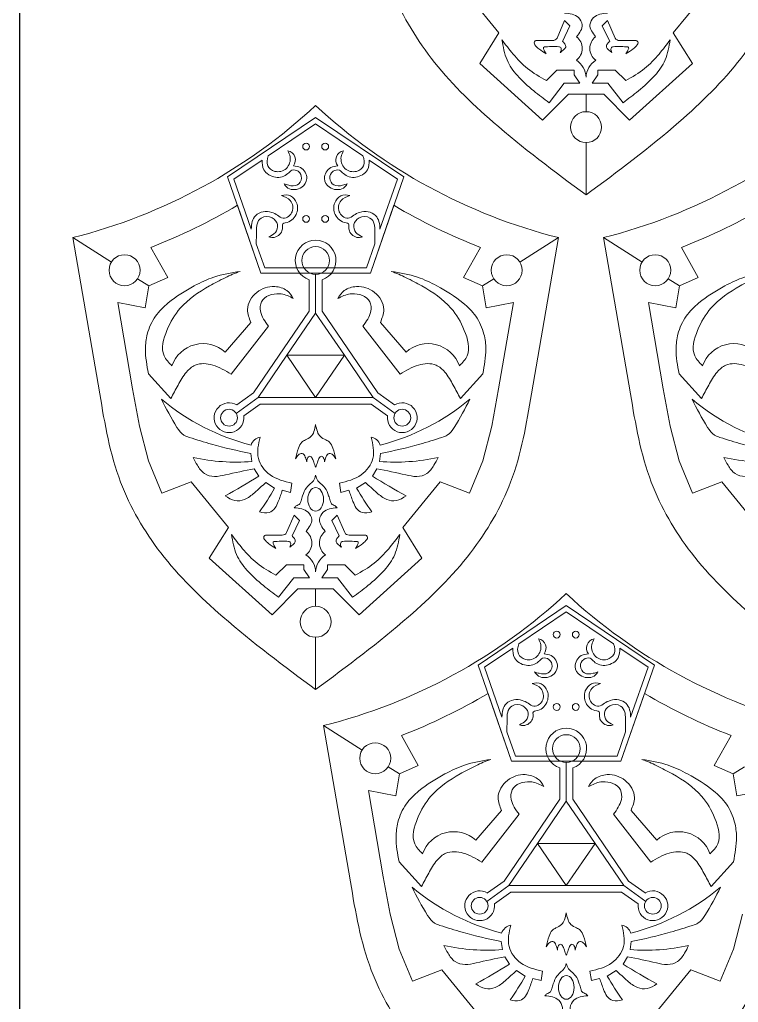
# Model space of a CAD drawing. Header units: inches. Extents: x 0 to 12, y 0 to 12.
# Drawn here: x 0 to 2.462, y 5.866 to 9.231 of the extents above; entities that cross this region are included whole.
import ezdxf

# ---------------------------------------------------------------- set-up
doc = ezdxf.new("R2010")
doc.units = ezdxf.units.IN
doc.header["$MEASUREMENT"] = 0
doc.layers.get('0').update_dxf_attribs({"color": 5})

msp = doc.modelspace()

# ---------------------------------------------------------------- linework, layer by layer
at = {"lineweight": 0}
for p, q in [((1.5133, 9.3424), (1.6419, 9.1863)), ((2.2384, 9.1863), (2.367, 9.3424)), ((1.8407, 9.1684), (1.8665, 9.2283)), ((1.8665, 9.2283), (1.8851, 9.2097)), ((2.0139, 9.2283), (1.9953, 9.2097)), ((2.0396, 9.1684), (2.0139, 9.2283)), ((1.6419, 9.1863), (1.5759, 9.0807)), ((1.8851, 9.2097), (1.8592, 9.157)), ((1.9953, 9.2097), (2.0212, 9.157)), ((2.3044, 9.0807), (2.2384, 9.1863)), ((1.7713, 9.1598), (1.8252, 9.1598)), ((2.109, 9.1598), (2.0552, 9.1598)), ((1.5759, 9.0807), (1.7908, 8.8872)), ((1.8042, 9.0227), (1.8401, 9.0586)), ((1.8401, 9.0586), (1.8997, 9.0586)), ((1.8997, 9.0586), (1.8997, 9.0424)), ((2.0402, 9.0586), (1.9806, 9.0586)), ((1.9806, 9.0586), (1.9806, 9.0424)), ((2.0761, 9.0227), (2.0402, 9.0586)), ((2.0895, 8.8872), (2.3044, 9.0807)), ((1.8997, 9.0424), (1.9191, 9.0138)), ((1.9806, 9.0424), (1.9612, 9.0138)), ((1.8657, 9.0138), (1.8133, 8.947)), ((1.9191, 9.0138), (1.8657, 9.0138)), ((1.9612, 9.0138), (2.0147, 9.0138)), ((2.0147, 9.0138), (2.067, 8.947)), ((1.7908, 8.8872), (1.8797, 8.9761)), ((1.8797, 8.9761), (1.9402, 8.9761)), ((1.9402, 8.9761), (2.0006, 8.9761)), ((1.9402, 8.9162), (1.9402, 8.9761)), ((2.0006, 8.9761), (2.0895, 8.8872)), ((1.0139, 8.8964), (0.7122, 8.6927)), ((1.3156, 8.6927), (1.0139, 8.8964)), ((0.8517, 8.765), (1.0139, 8.8745)), ((1.0139, 8.8745), (1.176, 8.765)), ((1.9402, 8.6309), (1.9402, 8.8102)), ((0.7339, 8.6854), (0.8305, 8.7506)), ((1.1973, 8.7506), (1.2939, 8.6854)), ((0.7122, 8.6927), (0.8265, 8.3629)), ((0.7935, 8.5135), (0.7339, 8.6854)), ((1.2013, 8.3629), (1.3156, 8.6927)), ((1.2939, 8.6854), (1.2343, 8.5135)), ((0.8265, 8.3629), (0.7458, 8.5956)), ((1.2819, 8.5956), (1.2013, 8.3629)), ((0.3143, 8.4011), (0.1823, 8.4851)), ((1.8455, 8.4851), (1.7135, 8.4011)), ((2.132, 8.4011), (1.9999, 8.4851)), ((0.4492, 8.4512), (0.5071, 8.3487)), ((0.8394, 8.381), (0.8106, 8.4642)), ((1.2172, 8.4642), (1.1884, 8.381)), ((1.5207, 8.3487), (1.5785, 8.4512)), ((2.2669, 8.4512), (2.3247, 8.3487)), ((1.0139, 8.381), (0.8394, 8.381)), ((1.1884, 8.381), (1.0139, 8.381)), ((0.5071, 8.3487), (0.4425, 8.3195)), ((1.0139, 8.3629), (0.8265, 8.3629)), ((0.8265, 8.3629), (1.0139, 8.3629)), ((1.2013, 8.3629), (1.0139, 8.3629)), ((1.0139, 8.3629), (1.2013, 8.3629)), ((1.0139, 8.2267), (1.0139, 8.3593)), ((1.5853, 8.3195), (1.5207, 8.3487)), ((2.3247, 8.3487), (2.2601, 8.3195)), ((0.4425, 8.3195), (0.4038, 8.3442)), ((0.4425, 8.3195), (0.43, 8.2446)), ((0.9916, 8.3406), (0.9916, 8.2335)), ((1.0362, 8.2335), (1.0362, 8.3406)), ((1.624, 8.3442), (1.5853, 8.3195)), ((1.5978, 8.2446), (1.5853, 8.3195)), ((2.2601, 8.3195), (2.2214, 8.3442)), ((2.2601, 8.3195), (2.2476, 8.2446)), ((0.43, 8.2446), (0.3361, 8.2625)), ((0.3361, 8.2625), (0.3871, 7.9674)), ((1.6917, 8.2625), (1.5978, 8.2446)), ((1.6407, 7.9674), (1.6917, 8.2625)), ((2.2476, 8.2446), (2.1537, 8.2625)), ((2.1537, 8.2625), (2.2047, 7.9674)), ((0.9916, 8.2335), (0.8008, 7.953)), ((1.0139, 8.2267), (0.9154, 8.0819)), ((1.1123, 8.0819), (1.0139, 8.2267)), ((1.227, 7.953), (1.0362, 8.2335)), ((0.7042, 8.0929), (0.7922, 8.1945)), ((0.852, 8.182), (0.7245, 8.0171)), ((1.1758, 8.182), (1.3032, 8.0171)), ((1.3236, 8.0929), (1.2356, 8.1945)), ((0.9154, 8.0819), (0.817, 7.9372)), ((1.0139, 7.9372), (0.9154, 8.0819)), ((0.9154, 8.0819), (1.1123, 8.0819)), ((1.1123, 8.0819), (1.0139, 7.9372)), ((1.2108, 7.9372), (1.1123, 8.0819)), ((0.518, 7.934), (0.4411, 8.019)), ((1.5098, 7.934), (1.5866, 8.019)), ((2.3357, 7.934), (2.2588, 8.019)), ((0.3871, 7.9674), (0.4104, 7.8391)), ((0.8008, 7.953), (0.7436, 7.912)), ((1.2842, 7.912), (1.227, 7.953)), ((1.6174, 7.8391), (1.6407, 7.9674)), ((2.2047, 7.9674), (2.228, 7.8391)), ((0.817, 7.9372), (0.7417, 7.8832)), ((0.7678, 7.8745), (0.8241, 7.9149)), ((0.817, 7.9372), (1.0139, 7.9372)), ((0.8241, 7.9149), (1.0139, 7.9149)), ((1.0139, 7.9372), (1.2108, 7.9372)), ((1.0139, 7.9149), (1.2036, 7.9149)), ((1.2036, 7.9149), (1.2599, 7.8745)), ((1.2108, 7.9372), (1.286, 7.8832)), ((0.4104, 7.8391), (0.4415, 7.7201)), ((1.5862, 7.7201), (1.6174, 7.8391)), ((2.228, 7.8391), (2.2592, 7.7201)), ((0.7955, 7.7182), (0.7914, 7.7456)), ((1.2322, 7.7182), (1.2364, 7.7456)), ((0.4415, 7.7201), (0.4872, 7.6098)), ((1.5406, 7.6098), (1.5862, 7.7201)), ((2.2592, 7.7201), (2.3048, 7.6098)), ((0.819, 7.6683), (0.8038, 7.6938)), ((1.2088, 7.6683), (1.2239, 7.6938)), ((0.4872, 7.6098), (0.5871, 7.6487)), ((0.5871, 7.6487), (0.7156, 7.4926)), ((0.8734, 7.6269), (0.8434, 7.6467)), ((0.9327, 7.6443), (0.9278, 7.6123)), ((1.0951, 7.6443), (1.1, 7.6123)), ((1.1544, 7.6269), (1.1844, 7.6467)), ((1.3121, 7.4926), (1.4407, 7.6487)), ((1.4407, 7.6487), (1.5406, 7.6098)), ((2.3048, 7.6098), (2.4047, 7.6487)), ((2.4047, 7.6487), (2.5333, 7.4926)), ((0.9278, 7.6123), (0.8997, 7.6197)), ((1.1, 7.6123), (1.128, 7.6197)), ((0.9145, 7.4747), (0.9402, 7.5346)), ((0.9588, 7.516), (0.9329, 7.4633)), ((0.9402, 7.5346), (0.9588, 7.516)), ((1.0876, 7.5346), (1.069, 7.516)), ((1.069, 7.516), (1.0949, 7.4633)), ((1.1133, 7.4747), (1.0876, 7.5346)), ((0.7156, 7.4926), (0.6496, 7.387)), ((1.3781, 7.387), (1.3121, 7.4926)), ((0.845, 7.4661), (0.8989, 7.4661)), ((1.1827, 7.4661), (1.1289, 7.4661)), ((0.6496, 7.387), (0.8645, 7.1935)), ((1.1633, 7.1935), (1.3781, 7.387)), ((0.8779, 7.329), (0.9138, 7.3649)), ((0.9138, 7.3649), (0.9734, 7.3649)), ((0.9734, 7.3649), (0.9734, 7.3487)), ((0.9734, 7.3487), (0.9928, 7.3201)), ((1.0543, 7.3487), (1.0349, 7.3201)), ((1.1139, 7.3649), (1.0543, 7.3649)), ((1.0543, 7.3649), (1.0543, 7.3487)), ((1.1498, 7.329), (1.1139, 7.3649)), ((0.9394, 7.3201), (0.887, 7.2533)), ((0.9928, 7.3201), (0.9394, 7.3201)), ((1.0349, 7.3201), (1.0884, 7.3201)), ((1.0884, 7.3201), (1.1407, 7.2533)), ((0.8645, 7.1935), (0.9534, 7.2824)), ((0.9534, 7.2824), (1.0139, 7.2824)), ((1.0139, 7.2824), (1.0743, 7.2824)), ((1.0139, 7.2225), (1.0139, 7.2824)), ((1.0743, 7.2824), (1.1633, 7.1935)), ((1.8724, 7.2253), (1.5707, 7.0215)), ((1.7103, 7.0939), (1.8724, 7.2034)), ((2.1741, 7.0215), (1.8724, 7.2253)), ((1.8724, 7.2034), (2.0345, 7.0939)), ((1.0139, 6.9372), (1.0139, 7.1165)), ((1.5924, 7.0143), (1.689, 7.0795)), ((2.0558, 7.0795), (2.1524, 7.0143)), ((1.5707, 7.0215), (1.685, 6.6918)), ((1.652, 6.8424), (1.5924, 7.0143)), ((2.0598, 6.6918), (2.1741, 7.0215)), ((2.1524, 7.0143), (2.0928, 6.8424)), ((1.685, 6.6918), (1.6044, 6.9245)), ((2.1404, 6.9245), (2.0598, 6.6918)), ((1.1728, 6.73), (1.0408, 6.814)), ((1.3078, 6.7801), (1.3656, 6.6776)), ((1.6979, 6.7099), (1.6691, 6.7931)), ((2.0757, 6.7931), (2.0469, 6.7099)), ((2.3792, 6.6776), (2.437, 6.7801)), ((1.8724, 6.7099), (1.6979, 6.7099)), ((2.0469, 6.7099), (1.8724, 6.7099)), ((1.301, 6.6484), (1.2623, 6.6731)), ((1.3656, 6.6776), (1.301, 6.6484)), ((1.8724, 6.6918), (1.685, 6.6918)), ((1.685, 6.6918), (1.8724, 6.6918)), ((1.8501, 6.6695), (1.8501, 6.5624)), ((2.0598, 6.6918), (1.8724, 6.6918)), ((1.8724, 6.6918), (2.0598, 6.6918)), ((1.8724, 6.5556), (1.8724, 6.6881)), ((1.8947, 6.5624), (1.8947, 6.6695)), ((2.4438, 6.6484), (2.3792, 6.6776)), ((2.4825, 6.6731), (2.4438, 6.6484)), ((1.301, 6.6484), (1.2885, 6.5735)), ((2.4563, 6.5735), (2.4438, 6.6484)), ((1.2885, 6.5735), (1.1946, 6.5914)), ((1.1946, 6.5914), (1.2456, 6.2963)), ((1.8501, 6.5624), (1.6593, 6.2819)), ((2.0855, 6.2819), (1.8947, 6.5624)), ((2.5502, 6.5914), (2.4563, 6.5735)), ((1.8724, 6.5556), (1.7739, 6.4108)), ((1.9708, 6.4108), (1.8724, 6.5556)), ((1.5627, 6.4218), (1.6507, 6.5234)), ((1.7105, 6.5109), (1.583, 6.346)), ((2.0343, 6.5109), (2.1618, 6.346)), ((2.1821, 6.4218), (2.0941, 6.5234)), ((1.7739, 6.4108), (1.6755, 6.2661)), ((1.8724, 6.2661), (1.7739, 6.4108)), ((1.7739, 6.4108), (1.9708, 6.4108)), ((1.9708, 6.4108), (1.8724, 6.2661)), ((2.0693, 6.2661), (1.9708, 6.4108)), ((1.3765, 6.2628), (1.2996, 6.3479)), ((2.3683, 6.2628), (2.4452, 6.3479)), ((1.2456, 6.2963), (1.2689, 6.168)), ((1.6755, 6.2661), (1.6003, 6.2121)), ((1.6593, 6.2819), (1.6021, 6.2409)), ((1.6755, 6.2661), (1.8724, 6.2661)), ((1.8724, 6.2661), (2.0693, 6.2661)), ((2.0693, 6.2661), (2.1445, 6.2121)), ((2.1427, 6.2409), (2.0855, 6.2819)), ((1.6264, 6.2034), (1.6827, 6.2438)), ((1.6827, 6.2438), (1.8724, 6.2438)), ((1.8724, 6.2438), (2.0621, 6.2438)), ((2.0621, 6.2438), (2.1184, 6.2034)), ((1.2689, 6.168), (1.3, 6.049)), ((2.4447, 6.049), (2.4759, 6.168)), ((1.6541, 6.047), (1.6499, 6.0745)), ((2.0907, 6.047), (2.0949, 6.0745)), ((1.3, 6.049), (1.3457, 5.9386)), ((2.3991, 5.9386), (2.4447, 6.049)), ((1.6775, 5.9972), (1.6623, 6.0227)), ((2.0673, 5.9972), (2.0825, 6.0227)), ((1.3457, 5.9386), (1.4456, 5.9776)), ((1.4456, 5.9776), (1.5741, 5.8215)), ((1.7319, 5.9558), (1.7019, 5.9756)), ((1.7912, 5.9732), (1.7863, 5.9412)), ((1.9536, 5.9732), (1.9585, 5.9412)), ((2.0129, 5.9558), (2.0429, 5.9756)), ((2.1706, 5.8215), (2.2992, 5.9776)), ((2.2992, 5.9776), (2.3991, 5.9386)), ((1.7863, 5.9412), (1.7582, 5.9486)), ((1.9585, 5.9412), (1.9866, 5.9486))]:
    msp.add_line(p, q, dxfattribs=at)
at = {"color": 250, "lineweight": 0}
for p, q in [((0.1823, 8.4851), (0.2747, 7.95)), ((1.753, 7.95), (1.8455, 8.4851)), ((1.9999, 8.4851), (2.0924, 7.95)), ((1.0408, 6.814), (1.1333, 6.2789))]:
    msp.add_line(p, q, dxfattribs=at)
msp.add_lwpolyline([(0, 0), (12, 0), (12, 12), (0, 12)], close=True)
at = {"lineweight": 0}
for centre, radius in [((1.9402, 8.8632), 0.053), ((0.9813, 8.7969), 0.0118), ((1.0465, 8.7969), 0.0118), ((0.9813, 8.5491), 0.0118), ((1.0465, 8.5491), 0.0118), ((0.3594, 8.3733), 0.053), ((1.6683, 8.3733), 0.053), ((2.1771, 8.3733), 0.053), ((1.0139, 7.1695), 0.053), ((1.8398, 7.1258), 0.0118), ((1.905, 7.1258), 0.0118), ((1.8398, 6.878), 0.0118), ((1.905, 6.878), 0.0118), ((1.2179, 6.7022), 0.053)]:
    msp.add_circle(centre, radius, dxfattribs=at)
for centre, radius, start, end in [((1.8248, 9.1787), 0.0189, 271.0459, 327.1361), ((1.8765, 9.1329), 0.0506, 306.8379, 52.1804), ((2.0038, 9.1329), 0.0506, 127.8196, 233.1621), ((2.0555, 9.1787), 0.0189, 212.8639, 268.9541), ((1.8678, 9.0314), 0.0724, 1.9204, 57.3192), ((2.0126, 9.0314), 0.0724, 122.6808, 178.0796), ((0.912, 8.7504), 0.0326, 322.4729, 78.1054), ((1.1158, 8.7504), 0.0326, 101.8946, 217.5271), ((-0.2822, 10.3305), 2.0166, 291.266, 300.649), ((2.3099, 10.3305), 2.0166, 239.351, 248.734), ((1.5355, 10.3305), 2.0166, 291.266, 300.649), ((1.0139, 8.4066), 0.0697, 90, 251.3478), ((1.0139, 8.4066), 0.0474, 0, 180), ((1.0139, 8.4066), 0.0697, 288.6522, 90), ((1.0139, 8.4066), 0.0474, 180, 0), ((0.6284, 8.0087), 0.1132, 48.0042, 160.7442), ((1.3993, 8.0087), 0.1132, 19.2558, 131.9958), ((2.4461, 8.0087), 0.1132, 48.0042, 160.7442), ((0.9858, 8.5308), 0.7804, 230.1334, 255.6659), ((0.7172, 7.8683), 0.051, 58.8504, 7.0054), ((1.042, 8.5308), 0.7804, 284.3341, 309.8666), ((1.3106, 7.8683), 0.051, 172.9946, 121.1496), ((2.8034, 8.5308), 0.7804, 230.1334, 255.6659), ((0.7172, 7.8683), 0.0288, 0, 180), ((1.3106, 7.8683), 0.0288, 0, 180), ((0.7172, 7.8683), 0.0288, 180, 0), ((1.3106, 7.8683), 0.0288, 180, 0), ((0.832, 7.7612), 0.0417, 101.4674, 161.1937), ((1.1958, 7.7612), 0.0417, 18.8063, 78.5326), ((0.7435, 8.4276), 0.7114, 257.9267, 274.1924), ((1.2842, 8.4276), 0.7114, 265.8076, 282.0733), ((2.5612, 8.4276), 0.7114, 257.9267, 274.1924), ((-0.2037, 9.2891), 1.9165, 298.2597, 302.2494), ((2.2314, 9.2891), 1.9165, 237.7506, 241.7403), ((0.0211, 8.1169), 0.9831, 324.5017, 330.1066), ((2.0067, 8.1169), 0.9831, 209.8934, 215.4983), ((0.8986, 7.485), 0.0189, 271.0459, 327.1361), ((0.9502, 7.4392), 0.0506, 306.8379, 52.1804), ((1.0775, 7.4392), 0.0506, 127.8196, 233.1621), ((1.1292, 7.485), 0.0189, 212.8639, 268.9541), ((0.9415, 7.3377), 0.0724, 1.9204, 57.3192), ((1.0863, 7.3377), 0.0724, 122.6808, 178.0796), ((1.7705, 7.0793), 0.0326, 322.4729, 78.1054), ((1.9743, 7.0793), 0.0326, 101.8946, 217.5271), ((0.5764, 8.6593), 2.0166, 291.266, 300.649), ((3.1684, 8.6593), 2.0166, 239.351, 248.734), ((1.8724, 6.7355), 0.0697, 90, 251.3478), ((1.8724, 6.7355), 0.0697, 288.6522, 90), ((1.8724, 6.7355), 0.0474, 0, 180), ((1.8724, 6.7355), 0.0474, 180, 0), ((1.4869, 6.3376), 0.1132, 48.0042, 160.7442), ((2.2578, 6.3376), 0.1132, 19.2558, 131.9958), ((1.8443, 6.8597), 0.7804, 230.1334, 255.6659), ((1.9005, 6.8597), 0.7804, 284.3341, 309.8666), ((1.5757, 6.1972), 0.051, 58.8504, 7.0054), ((1.5757, 6.1972), 0.0288, 0, 180), ((2.1691, 6.1972), 0.051, 172.9946, 121.1496), ((2.1691, 6.1972), 0.0288, 0, 180), ((1.5757, 6.1972), 0.0288, 180, 0), ((2.1691, 6.1972), 0.0288, 180, 0), ((1.6905, 6.0901), 0.0417, 101.4674, 161.1937), ((2.0543, 6.0901), 0.0417, 18.8063, 78.5326), ((1.6021, 6.7565), 0.7114, 257.9267, 274.1924), ((2.1427, 6.7565), 0.7114, 265.8076, 282.0733), ((0.6549, 7.618), 1.9165, 298.2597, 302.2494), ((3.0899, 7.618), 1.9165, 237.7506, 241.7403), ((0.8796, 6.4458), 0.9831, 324.5017, 330.1066), ((2.8652, 6.4458), 0.9831, 209.8934, 215.4983)]:
    msp.add_arc(centre, radius, start, end, dxfattribs=at)
at = {"color": 250, "lineweight": 0}
for centre, start, end in [((-0.2822, 10.3305), 284.1261, 312.9293), ((2.3099, 10.3305), 227.0707, 255.8739), ((1.5355, 10.3305), 284.1261, 312.9293), ((0.5764, 8.6593), 284.1261, 312.9293), ((3.1684, 8.6593), 227.0707, 255.8739)]:
    msp.add_arc(centre, 1.9029, start, end, dxfattribs=at)
at = {"lineweight": 0}
for centre in [(1.0139, 7.5887), (1.8724, 5.9176)]:
    msp.add_ellipse(centre, major_axis=(0, 0.0405), ratio=0.665933, dxfattribs=at)
at = {"color": 250, "lineweight": 0}
for points in [[(1.9402, 8.6309), (1.832, 8.7113), (1.6422, 8.8526), (1.4052, 9.0836), (1.2516, 9.3461), (1.2177, 9.5407), (1.201, 9.6437)], [(1.9402, 8.6309), (2.0483, 8.7113), (2.2382, 8.8526), (2.4752, 9.0836), (2.6287, 9.3461), (2.6626, 9.5407), (2.6793, 9.6437)], [(1.0139, 6.9372), (0.9057, 7.0177), (0.7159, 7.1589), (0.4789, 7.3899), (0.3253, 7.6524), (0.2914, 7.847), (0.2747, 7.95)], [(1.0139, 6.9372), (1.122, 7.0177), (1.3119, 7.1589), (1.5489, 7.3899), (1.7024, 7.6524), (1.7363, 7.847), (1.753, 7.95)], [(2.8315, 6.9372), (2.7234, 7.0177), (2.5335, 7.1589), (2.2965, 7.3899), (2.143, 7.6524), (2.1091, 7.847), (2.0924, 7.95)], [(1.8724, 5.2661), (1.7643, 5.3465), (1.5744, 5.4878), (1.3374, 5.7188), (1.1839, 5.9813), (1.15, 6.1759), (1.1333, 6.2789)], [(1.8724, 5.2661), (1.9805, 5.3465), (2.1704, 5.4878), (2.4074, 5.7188), (2.5609, 5.9813), (2.5948, 6.1759), (2.6115, 6.2789)]]:
    msp.add_open_spline(points, degree=3, knots=[0, 0, 0, 0, 0.0808468, 0.1419248, 0.197496, 0.2597021, 0.2597021, 0.2597021, 0.2597021], dxfattribs=at)
at = {"lineweight": 0}
for points, knots in [([(1.9076, 9.1729), (1.9179, 9.1862), (1.9344, 9.2075), (1.9118, 9.249), (1.8843, 9.2519), (1.8667, 9.2538)], [0, 0, 0, 0, 0.00906876, 0.01459213, 0.02458282, 0.02458282, 0.02458282, 0.02458282]), ([(1.9728, 9.1729), (1.9625, 9.1862), (1.9459, 9.2075), (1.9686, 9.249), (1.996, 9.2519), (2.0137, 9.2538)], [0, 0, 0, 0, 0.00906876, 0.01459213, 0.02458282, 0.02458282, 0.02458282, 0.02458282]), ([(1.8133, 8.947), (1.7957, 8.9602), (1.7576, 8.9889), (1.7059, 9.0347), (1.6638, 9.0937), (1.656, 9.1387), (1.6519, 9.1624)], [0, 0, 0, 0, 0.01319771, 0.02863214, 0.04139854, 0.05566643, 0.05566643, 0.05566643, 0.05566643]), ([(1.8042, 9.0227), (1.7819, 9.0354), (1.7391, 9.0597), (1.6907, 9.1107), (1.6643, 9.1459), (1.6519, 9.1624)], [0, 0, 0, 0, 0.0153222, 0.02936662, 0.04175131, 0.04175131, 0.04175131, 0.04175131]), ([(1.8035, 9.1143), (1.795, 9.1196), (1.7811, 9.1284), (1.7673, 9.141), (1.7607, 9.1515), (1.7648, 9.1595), (1.7695, 9.1597), (1.7713, 9.1598)], [0, 0, 0, 0, 0.00596177, 0.00986587, 0.01130521, 0.01296865, 0.01403095, 0.01403095, 0.01403095, 0.01403095]), ([(1.8592, 9.157), (1.8621, 9.1546), (1.8682, 9.1497), (1.8739, 9.1315), (1.8586, 9.1248), (1.8518, 9.1188), (1.8515, 9.1186)], [0, 0, 0, 0, 0.002263082, 0.004672888, 0.009805081, 0.009973743, 0.009973743, 0.009973743, 0.009973743]), ([(2.0212, 9.157), (2.0182, 9.1546), (2.0122, 9.1497), (2.0064, 9.1315), (2.0217, 9.1248), (2.0286, 9.1188), (2.0288, 9.1186)], [0, 0, 0, 0, 0.002263082, 0.004672888, 0.009805081, 0.009973743, 0.009973743, 0.009973743, 0.009973743]), ([(2.067, 8.947), (2.0846, 8.9602), (2.1228, 8.9889), (2.1745, 9.0347), (2.2166, 9.0937), (2.2244, 9.1387), (2.2285, 9.1624)], [0, 0, 0, 0, 0.01319771, 0.02863214, 0.04139854, 0.05566643, 0.05566643, 0.05566643, 0.05566643]), ([(2.0761, 9.0227), (2.0985, 9.0354), (2.1412, 9.0597), (2.1896, 9.1107), (2.2161, 9.1459), (2.2285, 9.1624)], [0, 0, 0, 0, 0.0153222, 0.02936662, 0.04175131, 0.04175131, 0.04175131, 0.04175131]), ([(2.0768, 9.1143), (2.0853, 9.1196), (2.0993, 9.1284), (2.1131, 9.141), (2.1197, 9.1515), (2.1156, 9.1595), (2.1109, 9.1597), (2.109, 9.1598)], [0, 0, 0, 0, 0.00596177, 0.00986587, 0.01130521, 0.01296865, 0.01403095, 0.01403095, 0.01403095, 0.01403095]), ([(1.8035, 9.1143), (1.8011, 9.1184), (1.7978, 9.124), (1.7944, 9.131), (1.7935, 9.1381), (1.8093, 9.1387), (1.8245, 9.1394), (1.8416, 9.1395), (1.852, 9.1377), (1.8567, 9.1302), (1.8541, 9.1231), (1.8515, 9.1186)], [0, 0, 0, 0, 0.00278599, 0.00388366, 0.00486863, 0.00626844, 0.01134116, 0.01538852, 0.01640716, 0.01732059, 0.0203083, 0.0203083, 0.0203083, 0.0203083]), ([(2.0768, 9.1143), (2.0792, 9.1184), (2.0826, 9.124), (2.086, 9.131), (2.0868, 9.1381), (2.0711, 9.1387), (2.0559, 9.1394), (2.0387, 9.1395), (2.0284, 9.1377), (2.0237, 9.1302), (2.0262, 9.1231), (2.0288, 9.1186)], [0, 0, 0, 0, 0.00278599, 0.00388366, 0.00486863, 0.00626844, 0.01134116, 0.01538852, 0.01640716, 0.01732059, 0.0203083, 0.0203083, 0.0203083, 0.0203083]), ([(0.9187, 8.7823), (0.922, 8.7757), (0.9315, 8.7564), (0.9193, 8.7165), (0.8763, 8.7049), (0.843, 8.7307), (0.8474, 8.7527), (0.8517, 8.765)], [0, 0, 0, 0, 0.00433671, 0.01277802, 0.0209013, 0.027078, 0.03417887, 0.03417887, 0.03417887, 0.03417887]), ([(1.1091, 8.7823), (1.1058, 8.7757), (1.0962, 8.7564), (1.1085, 8.7165), (1.1515, 8.7049), (1.1848, 8.7307), (1.1804, 8.7527), (1.176, 8.765)], [0, 0, 0, 0, 0.00433671, 0.01277802, 0.0209013, 0.027078, 0.03417887, 0.03417887, 0.03417887, 0.03417887]), ([(0.8305, 8.7506), (0.8304, 8.7387), (0.8324, 8.711), (0.8749, 8.6849), (0.9139, 8.6956), (0.932, 8.7197), (0.9582, 8.7143), (0.9701, 8.6881), (0.953, 8.6596), (0.9254, 8.6625), (0.9108, 8.6671), (0.9056, 8.6687)], [0.00161532, 0.00161532, 0.00161532, 0.00161532, 0.00843951, 0.01794767, 0.02676165, 0.03034979, 0.03473275, 0.03990875, 0.04526398, 0.05124625, 0.05456569, 0.05456569, 0.05456569, 0.05456569]), ([(1.1973, 8.7506), (1.1973, 8.7387), (1.1954, 8.711), (1.1528, 8.6849), (1.1138, 8.6956), (1.0958, 8.7197), (1.0695, 8.7143), (1.0577, 8.6881), (1.0748, 8.6596), (1.1024, 8.6625), (1.117, 8.6671), (1.1222, 8.6687)], [0.00161532, 0.00161532, 0.00161532, 0.00161532, 0.00843951, 0.01794767, 0.02676165, 0.03034979, 0.03473275, 0.03990875, 0.04526398, 0.05124625, 0.05456569, 0.05456569, 0.05456569, 0.05456569]), ([(0.9056, 8.6687), (0.9095, 8.6634), (0.9235, 8.6454), (0.9672, 8.6492), (0.9912, 8.6892), (0.9699, 8.7277), (0.9464, 8.7298), (0.9378, 8.7306)], [0.00033634, 0.00033634, 0.00033634, 0.00033634, 0.0041984, 0.013742, 0.02052441, 0.02924261, 0.03426993, 0.03426993, 0.03426993, 0.03426993]), ([(1.1222, 8.6687), (1.1182, 8.6634), (1.1042, 8.6454), (1.0605, 8.6492), (1.0365, 8.6892), (1.0579, 8.7277), (1.0814, 8.7298), (1.0899, 8.7306)], [0.00033634, 0.00033634, 0.00033634, 0.00033634, 0.0041984, 0.013742, 0.02052441, 0.02924261, 0.03426993, 0.03426993, 0.03426993, 0.03426993]), ([(0.8967, 8.629), (0.9081, 8.6248), (0.926, 8.6178), (0.9397, 8.5879), (0.9296, 8.5586), (0.9013, 8.5475), (0.8834, 8.5628), (0.8615, 8.5731), (0.8339, 8.5766), (0.7986, 8.5584), (0.794, 8.532), (0.7935, 8.5135)], [0.00030639, 0.00030639, 0.00030639, 0.00030639, 0.00723422, 0.01140536, 0.01883983, 0.0229945, 0.02731397, 0.03175048, 0.03768136, 0.04330908, 0.05350238, 0.05350238, 0.05350238, 0.05350238]), ([(0.8537, 8.4879), (0.8582, 8.4864), (0.8751, 8.4817), (0.9001, 8.5004), (0.9002, 8.5205), (0.8992, 8.5342), (0.9248, 8.5362), (0.9511, 8.5592), (0.9546, 8.6026), (0.9287, 8.633), (0.9078, 8.6318), (0.8967, 8.629)], [0.000453, 0.000453, 0.000453, 0.000453, 0.00323887, 0.01091014, 0.01408877, 0.01589701, 0.01769875, 0.02708716, 0.03507638, 0.0414146, 0.04796878, 0.04796878, 0.04796878, 0.04796878]), ([(1.1741, 8.4879), (1.1696, 8.4864), (1.1526, 8.4817), (1.1276, 8.5004), (1.1276, 8.5205), (1.1285, 8.5342), (1.103, 8.5362), (1.0766, 8.5592), (1.0732, 8.6026), (1.099, 8.633), (1.1199, 8.6318), (1.1311, 8.629)], [0.000453, 0.000453, 0.000453, 0.000453, 0.00323887, 0.01091014, 0.01408877, 0.01589701, 0.01769875, 0.02708716, 0.03507638, 0.0414146, 0.04796878, 0.04796878, 0.04796878, 0.04796878]), ([(1.1311, 8.629), (1.1197, 8.6248), (1.1017, 8.6178), (1.0881, 8.5879), (1.0981, 8.5586), (1.1265, 8.5475), (1.1444, 8.5628), (1.1663, 8.5731), (1.1938, 8.5766), (1.2291, 8.5584), (1.2337, 8.532), (1.2343, 8.5135)], [0.00030639, 0.00030639, 0.00030639, 0.00030639, 0.00723422, 0.01140536, 0.01883983, 0.0229945, 0.02731397, 0.03175048, 0.03768136, 0.04330908, 0.05350238, 0.05350238, 0.05350238, 0.05350238]), ([(0.8537, 8.4879), (0.862, 8.4918), (0.8788, 8.4998), (0.8881, 8.5312), (0.865, 8.5586), (0.828, 8.5589), (0.8123, 8.5349), (0.8109, 8.504), (0.8107, 8.4816), (0.8106, 8.4642)], [0.0000638, 0.0000638, 0.0000638, 0.0000638, 0.00537861, 0.01092551, 0.01688756, 0.02427956, 0.02934575, 0.0323294, 0.04278048, 0.04278048, 0.04278048, 0.04278048]), ([(1.1741, 8.4879), (1.1658, 8.4918), (1.149, 8.4998), (1.1397, 8.5312), (1.1628, 8.5586), (1.1997, 8.5589), (1.2155, 8.5349), (1.2168, 8.504), (1.2171, 8.4816), (1.2172, 8.4642)], [0.0000638, 0.0000638, 0.0000638, 0.0000638, 0.00537861, 0.01092551, 0.01688756, 0.02427956, 0.02934575, 0.0323294, 0.04278048, 0.04278048, 0.04278048, 0.04278048]), ([(0.7553, 8.3695), (0.7247, 8.3645), (0.6698, 8.3555), (0.5876, 8.3156), (0.5186, 8.273), (0.4613, 8.2171), (0.4357, 8.1604), (0.4275, 8.0921), (0.4359, 8.0471), (0.4411, 8.019)], [0, 0, 0, 0, 0.0185093, 0.0331391, 0.054433, 0.0670295, 0.0805547, 0.0908208, 0.1078467, 0.1078467, 0.1078467, 0.1078467]), ([(0.5215, 8.0461), (0.5108, 8.0569), (0.4787, 8.0895), (0.5022, 8.1719), (0.5518, 8.2569), (0.6309, 8.3108), (0.7022, 8.3471), (0.7377, 8.3639), (0.7553, 8.3695)], [0, 0, 0, 0, 0.00874255, 0.02624393, 0.04399088, 0.06904044, 0.08130712, 0.09240467, 0.09240467, 0.09240467, 0.09240467]), ([(1.2725, 8.3695), (1.3031, 8.3645), (1.3579, 8.3555), (1.4401, 8.3156), (1.5091, 8.273), (1.5664, 8.2171), (1.592, 8.1604), (1.6002, 8.0921), (1.5919, 8.0471), (1.5866, 8.019)], [0, 0, 0, 0, 0.0185093, 0.0331391, 0.054433, 0.0670295, 0.0805547, 0.0908208, 0.1078467, 0.1078467, 0.1078467, 0.1078467]), ([(1.5062, 8.0461), (1.5169, 8.0569), (1.549, 8.0895), (1.5255, 8.1719), (1.476, 8.2569), (1.3969, 8.3108), (1.3255, 8.3471), (1.29, 8.3639), (1.2725, 8.3695)], [0, 0, 0, 0, 0.00874255, 0.02624393, 0.04399088, 0.06904044, 0.08130712, 0.09240467, 0.09240467, 0.09240467, 0.09240467]), ([(2.5729, 8.3695), (2.5423, 8.3645), (2.4875, 8.3555), (2.4053, 8.3156), (2.3363, 8.273), (2.279, 8.2171), (2.2534, 8.1604), (2.2452, 8.0921), (2.2535, 8.0471), (2.2588, 8.019)], [0, 0, 0, 0, 0.0185093, 0.0331391, 0.054433, 0.0670295, 0.0805547, 0.0908208, 0.1078467, 0.1078467, 0.1078467, 0.1078467]), ([(2.3392, 8.0461), (2.3285, 8.0569), (2.2964, 8.0895), (2.3199, 8.1719), (2.3694, 8.2569), (2.4485, 8.3108), (2.5199, 8.3471), (2.5554, 8.3639), (2.5729, 8.3695)], [0, 0, 0, 0, 0.00874255, 0.02624393, 0.04399088, 0.06904044, 0.08130712, 0.09240467, 0.09240467, 0.09240467, 0.09240467]), ([(0.7922, 8.1945), (0.7862, 8.2091), (0.7714, 8.2452), (0.8073, 8.3044), (0.8665, 8.3229), (0.9164, 8.3086), (0.9315, 8.287), (0.9373, 8.2765)], [0, 0, 0, 0, 0.0091162, 0.02256182, 0.03539583, 0.04424211, 0.051276, 0.051276, 0.051276, 0.051276]), ([(1.2356, 8.1945), (1.2416, 8.2091), (1.2564, 8.2452), (1.2204, 8.3044), (1.1612, 8.3229), (1.1114, 8.3086), (1.0963, 8.287), (1.0904, 8.2765)], [0, 0, 0, 0, 0.0091162, 0.02256182, 0.03539583, 0.04424211, 0.051276, 0.051276, 0.051276, 0.051276]), ([(0.852, 8.182), (0.8404, 8.1977), (0.8222, 8.2225), (0.8248, 8.2803), (0.8847, 8.3003), (0.9208, 8.2853), (0.9357, 8.2774), (0.9373, 8.2765)], [0, 0, 0, 0, 0.01143883, 0.01801906, 0.03139935, 0.04037691, 0.0415103, 0.0415103, 0.0415103, 0.0415103]), ([(1.1758, 8.182), (1.1874, 8.1977), (1.2056, 8.2225), (1.203, 8.2803), (1.1431, 8.3003), (1.107, 8.2853), (1.0921, 8.2774), (1.0904, 8.2765)], [0, 0, 0, 0, 0.01143883, 0.01801906, 0.03139935, 0.04037691, 0.0415103, 0.0415103, 0.0415103, 0.0415103]), ([(0.518, 7.934), (0.5261, 7.9492), (0.5427, 7.9803), (0.5658, 8.0221), (0.6056, 8.0569), (0.6675, 8.0525), (0.7045, 8.0295), (0.7245, 8.0171)], [0, 0, 0, 0, 0.01038254, 0.02111262, 0.02864786, 0.04065201, 0.05478983, 0.05478983, 0.05478983, 0.05478983]), ([(1.5098, 7.934), (1.5016, 7.9492), (1.4851, 7.9803), (1.462, 8.0221), (1.4221, 8.0569), (1.3602, 8.0525), (1.3232, 8.0295), (1.3032, 8.0171)], [0, 0, 0, 0, 0.01038254, 0.02111262, 0.02864786, 0.04065201, 0.05478983, 0.05478983, 0.05478983, 0.05478983]), ([(2.3357, 7.934), (2.3438, 7.9492), (2.3603, 7.9803), (2.3834, 8.0221), (2.4233, 8.0569), (2.4852, 8.0525), (2.5222, 8.0295), (2.5422, 8.0171)], [0, 0, 0, 0, 0.01038254, 0.02111262, 0.02864786, 0.04065201, 0.05478983, 0.05478983, 0.05478983, 0.05478983]), ([(0.7914, 7.7456), (0.7464, 7.7554), (0.6753, 7.7708), (0.6006, 7.7948), (0.5567, 7.809), (0.5237, 7.8567), (0.5019, 7.8995), (0.4855, 7.9318)], [0, 0, 0, 0, 0.02753964, 0.04351363, 0.0474821, 0.05463243, 0.07669562, 0.07669562, 0.07669562, 0.07669562]), ([(1.2364, 7.7456), (1.2814, 7.7554), (1.3525, 7.7708), (1.4271, 7.7948), (1.471, 7.809), (1.5041, 7.8567), (1.5258, 7.8995), (1.5423, 7.9318)], [0, 0, 0, 0, 0.02753964, 0.04351363, 0.0474821, 0.05463243, 0.07669562, 0.07669562, 0.07669562, 0.07669562]), ([(2.6091, 7.7456), (2.5641, 7.7554), (2.4929, 7.7708), (2.4183, 7.7948), (2.3744, 7.809), (2.3413, 7.8567), (2.3196, 7.8995), (2.3032, 7.9318)], [0, 0, 0, 0, 0.02753964, 0.04351363, 0.0474821, 0.05463243, 0.07669562, 0.07669562, 0.07669562, 0.07669562]), ([(1.0139, 7.8446), (1.0123, 7.8366), (1.0096, 7.8221), (0.9988, 7.8012), (0.9806, 7.794), (0.9632, 7.7836), (0.952, 7.7598), (0.9477, 7.7401), (0.9451, 7.7279)], [0, 0, 0, 0, 0.00496667, 0.00889983, 0.01334248, 0.01630321, 0.02086423, 0.02843291, 0.02843291, 0.02843291, 0.02843291]), ([(1.0139, 7.8446), (1.0154, 7.8366), (1.0182, 7.8221), (1.0289, 7.8012), (1.0472, 7.794), (1.0646, 7.7836), (1.0758, 7.7598), (1.08, 7.7401), (1.0827, 7.7279)], [0, 0, 0, 0, 0.00496667, 0.00889983, 0.01334248, 0.01630321, 0.02086423, 0.02843291, 0.02843291, 0.02843291, 0.02843291]), ([(0.9327, 7.6443), (0.9061, 7.6506), (0.8568, 7.6624), (0.8066, 7.7291), (0.8179, 7.7773), (0.8237, 7.802)], [0, 0, 0, 0, 0.01607831, 0.02987121, 0.04449574, 0.04449574, 0.04449574, 0.04449574]), ([(1.0951, 7.6443), (1.1216, 7.6506), (1.171, 7.6624), (1.2212, 7.7291), (1.2099, 7.7773), (1.2041, 7.802)], [0, 0, 0, 0, 0.01607831, 0.02987121, 0.04449574, 0.04449574, 0.04449574, 0.04449574]), ([(0.9837, 7.7168), (0.9823, 7.7222), (0.9798, 7.7327), (0.9697, 7.7507), (0.9527, 7.7407), (0.9477, 7.7322), (0.9451, 7.7279)], [0, 0, 0, 0, 0.00351206, 0.00679766, 0.00978558, 0.01288207, 0.01288207, 0.01288207, 0.01288207]), ([(1.0441, 7.7168), (1.0454, 7.7222), (1.048, 7.7327), (1.0581, 7.7507), (1.0751, 7.7407), (1.0801, 7.7322), (1.0827, 7.7279)], [0, 0, 0, 0, 0.00351206, 0.00679766, 0.00978558, 0.01288207, 0.01288207, 0.01288207, 0.01288207]), ([(0.8038, 7.6938), (0.7709, 7.687), (0.7256, 7.6775), (0.6685, 7.6642), (0.63, 7.6738), (0.6092, 7.7032), (0.5992, 7.7231), (0.5948, 7.732)], [0, 0, 0, 0, 0.02023305, 0.02779216, 0.03497388, 0.04239776, 0.04841567, 0.04841567, 0.04841567, 0.04841567]), ([(1.0139, 7.6986), (1.0116, 7.7044), (1.0077, 7.7147), (1.0043, 7.7278), (0.9945, 7.7402), (0.984, 7.7287), (0.9838, 7.7209), (0.9837, 7.7168)], [0, 0, 0, 0, 0.00367448, 0.00651244, 0.00872326, 0.0109429, 0.0134626, 0.0134626, 0.0134626, 0.0134626]), ([(1.0139, 7.6986), (1.0161, 7.7044), (1.0201, 7.7147), (1.0235, 7.7278), (1.0333, 7.7402), (1.0438, 7.7287), (1.044, 7.7209), (1.0441, 7.7168)], [0, 0, 0, 0, 0.00367448, 0.00651244, 0.00872326, 0.0109429, 0.0134626, 0.0134626, 0.0134626, 0.0134626]), ([(1.2239, 7.6938), (1.2569, 7.687), (1.3022, 7.6775), (1.3592, 7.6642), (1.3978, 7.6738), (1.4185, 7.7032), (1.4285, 7.7231), (1.433, 7.732)], [0, 0, 0, 0, 0.02023305, 0.02779216, 0.03497388, 0.04239776, 0.04841567, 0.04841567, 0.04841567, 0.04841567]), ([(2.6215, 7.6938), (2.5885, 7.687), (2.5432, 7.6775), (2.4862, 7.6642), (2.4476, 7.6738), (2.4269, 7.7032), (2.4169, 7.7231), (2.4124, 7.732)], [0, 0, 0, 0, 0.02023305, 0.02779216, 0.03497388, 0.04239776, 0.04841567, 0.04841567, 0.04841567, 0.04841567]), ([(0.8434, 7.6467), (0.8305, 7.6349), (0.8075, 7.6137), (0.7744, 7.5863), (0.7346, 7.5805), (0.7145, 7.5939), (0.7037, 7.6011)], [0, 0, 0, 0, 0.01052872, 0.01884852, 0.02537562, 0.03288337, 0.03288337, 0.03288337, 0.03288337]), ([(1.0139, 7.6712), (1.012, 7.6643), (1.0088, 7.6532), (0.9949, 7.6412), (0.9788, 7.627), (0.9703, 7.6048), (0.9647, 7.5864), (0.9609, 7.571), (0.9478, 7.5683), (0.9425, 7.5625), (0.9404, 7.5601)], [0, 0, 0, 0, 0.00412311, 0.00675957, 0.01082209, 0.01687384, 0.02044886, 0.02277519, 0.025562, 0.02745838, 0.02745838, 0.02745838, 0.02745838]), ([(1.0139, 7.6712), (1.0158, 7.6643), (1.0189, 7.6532), (1.0329, 7.6412), (1.0489, 7.627), (1.0574, 7.6048), (1.0631, 7.5864), (1.0669, 7.571), (1.08, 7.5683), (1.0852, 7.5625), (1.0874, 7.5601)], [0, 0, 0, 0, 0.00412311, 0.00675957, 0.01082209, 0.01687384, 0.02044886, 0.02277519, 0.025562, 0.02745838, 0.02745838, 0.02745838, 0.02745838]), ([(1.1844, 7.6467), (1.1972, 7.6349), (1.2202, 7.6137), (1.2534, 7.5863), (1.2931, 7.5805), (1.3133, 7.5939), (1.324, 7.6011)], [0, 0, 0, 0, 0.01052872, 0.01884852, 0.02537562, 0.03288337, 0.03288337, 0.03288337, 0.03288337]), ([(0.8997, 7.6197), (0.8953, 7.6069), (0.888, 7.5861), (0.8767, 7.5577), (0.8527, 7.5384), (0.8327, 7.5433), (0.8215, 7.546)], [0, 0, 0, 0, 0.00813648, 0.01321573, 0.01827977, 0.02485473, 0.02485473, 0.02485473, 0.02485473]), ([(1.128, 7.6197), (1.1325, 7.6069), (1.1398, 7.5861), (1.1511, 7.5577), (1.1751, 7.5384), (1.195, 7.5433), (1.2063, 7.546)], [0, 0, 0, 0, 0.00813648, 0.01321573, 0.01827977, 0.02485473, 0.02485473, 0.02485473, 0.02485473]), ([(0.9813, 7.4792), (0.9916, 7.4925), (1.0081, 7.5138), (0.9855, 7.5553), (0.9581, 7.5583), (0.9404, 7.5601)], [0, 0, 0, 0, 0.00906876, 0.01459213, 0.02458282, 0.02458282, 0.02458282, 0.02458282]), ([(1.0465, 7.4792), (1.0362, 7.4925), (1.0196, 7.5138), (1.0423, 7.5553), (1.0697, 7.5583), (1.0874, 7.5601)], [0, 0, 0, 0, 0.00906876, 0.01459213, 0.02458282, 0.02458282, 0.02458282, 0.02458282]), ([(0.887, 7.2533), (0.8694, 7.2665), (0.8313, 7.2952), (0.7796, 7.341), (0.7375, 7.4), (0.7297, 7.445), (0.7256, 7.4687)], [0, 0, 0, 0, 0.01319771, 0.02863214, 0.04139854, 0.05566643, 0.05566643, 0.05566643, 0.05566643]), ([(0.8779, 7.329), (0.8556, 7.3417), (0.8128, 7.366), (0.7644, 7.417), (0.738, 7.4522), (0.7256, 7.4687)], [0, 0, 0, 0, 0.0153222, 0.02936662, 0.04175131, 0.04175131, 0.04175131, 0.04175131]), ([(0.8772, 7.4206), (0.8688, 7.4259), (0.8548, 7.4347), (0.841, 7.4474), (0.8344, 7.4578), (0.8385, 7.4658), (0.8432, 7.466), (0.845, 7.4661)], [0, 0, 0, 0, 0.00596177, 0.00986587, 0.01130521, 0.01296865, 0.01403095, 0.01403095, 0.01403095, 0.01403095]), ([(0.8772, 7.4206), (0.8748, 7.4247), (0.8715, 7.4303), (0.8681, 7.4373), (0.8672, 7.4444), (0.883, 7.445), (0.8982, 7.4457), (0.9153, 7.4458), (0.9257, 7.4441), (0.9304, 7.4365), (0.9279, 7.4294), (0.9253, 7.4249)], [0, 0, 0, 0, 0.00278599, 0.00388366, 0.00486863, 0.00626844, 0.01134116, 0.01538852, 0.01640716, 0.01732059, 0.0203083, 0.0203083, 0.0203083, 0.0203083]), ([(0.9329, 7.4633), (0.9358, 7.4609), (0.9419, 7.456), (0.9476, 7.4378), (0.9323, 7.4311), (0.9255, 7.4251), (0.9253, 7.4249)], [0, 0, 0, 0, 0.002263082, 0.004672888, 0.009805081, 0.009973743, 0.009973743, 0.009973743, 0.009973743]), ([(1.0949, 7.4633), (1.0919, 7.4609), (1.0859, 7.456), (1.0801, 7.4378), (1.0954, 7.4311), (1.1023, 7.4251), (1.1025, 7.4249)], [0, 0, 0, 0, 0.002263082, 0.004672888, 0.009805081, 0.009973743, 0.009973743, 0.009973743, 0.009973743]), ([(1.1506, 7.4206), (1.1529, 7.4247), (1.1563, 7.4303), (1.1597, 7.4373), (1.1606, 7.4444), (1.1448, 7.445), (1.1296, 7.4457), (1.1124, 7.4458), (1.1021, 7.4441), (1.0974, 7.4365), (1.0999, 7.4294), (1.1025, 7.4249)], [0, 0, 0, 0, 0.00278599, 0.00388366, 0.00486863, 0.00626844, 0.01134116, 0.01538852, 0.01640716, 0.01732059, 0.0203083, 0.0203083, 0.0203083, 0.0203083]), ([(1.1407, 7.2533), (1.1583, 7.2665), (1.1965, 7.2952), (1.2482, 7.341), (1.2903, 7.4), (1.2981, 7.445), (1.3022, 7.4687)], [0, 0, 0, 0, 0.01319771, 0.02863214, 0.04139854, 0.05566643, 0.05566643, 0.05566643, 0.05566643]), ([(1.1498, 7.329), (1.1722, 7.3417), (1.215, 7.366), (1.2634, 7.417), (1.2898, 7.4522), (1.3022, 7.4687)], [0, 0, 0, 0, 0.0153222, 0.02936662, 0.04175131, 0.04175131, 0.04175131, 0.04175131]), ([(1.1506, 7.4206), (1.159, 7.4259), (1.173, 7.4347), (1.1868, 7.4474), (1.1934, 7.4578), (1.1893, 7.4658), (1.1846, 7.466), (1.1827, 7.4661)], [0, 0, 0, 0, 0.00596177, 0.00986587, 0.01130521, 0.01296865, 0.01403095, 0.01403095, 0.01403095, 0.01403095]), ([(1.7772, 7.1112), (1.7805, 7.1046), (1.7901, 7.0853), (1.7778, 7.0454), (1.7348, 7.0338), (1.7015, 7.0595), (1.7059, 7.0816), (1.7103, 7.0939)], [0, 0, 0, 0, 0.00433671, 0.01277802, 0.0209013, 0.027078, 0.03417887, 0.03417887, 0.03417887, 0.03417887]), ([(1.9676, 7.1112), (1.9643, 7.1046), (1.9547, 7.0853), (1.967, 7.0454), (2.01, 7.0338), (2.0433, 7.0595), (2.0389, 7.0816), (2.0345, 7.0939)], [0, 0, 0, 0, 0.00433671, 0.01277802, 0.0209013, 0.027078, 0.03417887, 0.03417887, 0.03417887, 0.03417887]), ([(1.689, 7.0795), (1.6889, 7.0676), (1.6909, 7.0398), (1.7334, 7.0138), (1.7725, 7.0245), (1.7905, 7.0486), (1.8167, 7.0432), (1.8286, 7.017), (1.8115, 6.9885), (1.7839, 6.9914), (1.7693, 6.996), (1.7641, 6.9976)], [0.00161532, 0.00161532, 0.00161532, 0.00161532, 0.00843951, 0.01794767, 0.02676165, 0.03034979, 0.03473275, 0.03990875, 0.04526398, 0.05124625, 0.05456569, 0.05456569, 0.05456569, 0.05456569]), ([(2.0558, 7.0795), (2.0559, 7.0676), (2.0539, 7.0398), (2.0114, 7.0138), (1.9723, 7.0245), (1.9543, 7.0486), (1.9281, 7.0432), (1.9162, 7.017), (1.9333, 6.9885), (1.9609, 6.9914), (1.9755, 6.996), (1.9807, 6.9976)], [0.00161532, 0.00161532, 0.00161532, 0.00161532, 0.00843951, 0.01794767, 0.02676165, 0.03034979, 0.03473275, 0.03990875, 0.04526398, 0.05124625, 0.05456569, 0.05456569, 0.05456569, 0.05456569]), ([(1.7641, 6.9976), (1.7681, 6.9923), (1.782, 6.9743), (1.8258, 6.9781), (1.8497, 7.0181), (1.8284, 7.0566), (1.8049, 7.0587), (1.7963, 7.0595)], [0.00033634, 0.00033634, 0.00033634, 0.00033634, 0.0041984, 0.013742, 0.02052441, 0.02924261, 0.03426993, 0.03426993, 0.03426993, 0.03426993]), ([(1.9807, 6.9976), (1.9767, 6.9923), (1.9627, 6.9743), (1.919, 6.9781), (1.8951, 7.0181), (1.9164, 7.0566), (1.9399, 7.0587), (1.9485, 7.0595)], [0.00033634, 0.00033634, 0.00033634, 0.00033634, 0.0041984, 0.013742, 0.02052441, 0.02924261, 0.03426993, 0.03426993, 0.03426993, 0.03426993]), ([(1.7552, 6.9579), (1.7666, 6.9537), (1.7846, 6.9467), (1.7982, 6.9168), (1.7882, 6.8875), (1.7598, 6.8764), (1.7419, 6.8917), (1.72, 6.902), (1.6924, 6.9055), (1.6571, 6.8873), (1.6526, 6.8609), (1.652, 6.8424)], [0.00030639, 0.00030639, 0.00030639, 0.00030639, 0.00723422, 0.01140536, 0.01883983, 0.0229945, 0.02731397, 0.03175048, 0.03768136, 0.04330908, 0.05350238, 0.05350238, 0.05350238, 0.05350238]), ([(1.7122, 6.8168), (1.7167, 6.8153), (1.7336, 6.8106), (1.7586, 6.8293), (1.7587, 6.8494), (1.7578, 6.8631), (1.7833, 6.8651), (1.8097, 6.8881), (1.8131, 6.9315), (1.7873, 6.9619), (1.7663, 6.9607), (1.7552, 6.9579)], [0.000453, 0.000453, 0.000453, 0.000453, 0.00323887, 0.01091014, 0.01408877, 0.01589701, 0.01769875, 0.02708716, 0.03507638, 0.0414146, 0.04796878, 0.04796878, 0.04796878, 0.04796878]), ([(2.0326, 6.8168), (2.0281, 6.8153), (2.0112, 6.8106), (1.9862, 6.8293), (1.9861, 6.8494), (1.987, 6.8631), (1.9615, 6.8651), (1.9351, 6.8881), (1.9317, 6.9315), (1.9575, 6.9619), (1.9784, 6.9607), (1.9896, 6.9579)], [0.000453, 0.000453, 0.000453, 0.000453, 0.00323887, 0.01091014, 0.01408877, 0.01589701, 0.01769875, 0.02708716, 0.03507638, 0.0414146, 0.04796878, 0.04796878, 0.04796878, 0.04796878]), ([(1.9896, 6.9579), (1.9782, 6.9537), (1.9602, 6.9467), (1.9466, 6.9168), (1.9566, 6.8875), (1.985, 6.8764), (2.0029, 6.8917), (2.0248, 6.902), (2.0523, 6.9055), (2.0876, 6.8873), (2.0922, 6.8609), (2.0928, 6.8424)], [0.00030639, 0.00030639, 0.00030639, 0.00030639, 0.00723422, 0.01140536, 0.01883983, 0.0229945, 0.02731397, 0.03175048, 0.03768136, 0.04330908, 0.05350238, 0.05350238, 0.05350238, 0.05350238]), ([(1.7122, 6.8168), (1.7205, 6.8207), (1.7373, 6.8287), (1.7466, 6.8601), (1.7235, 6.8875), (1.6865, 6.8878), (1.6708, 6.8638), (1.6695, 6.8329), (1.6692, 6.8105), (1.6691, 6.7931)], [0.0000638, 0.0000638, 0.0000638, 0.0000638, 0.00537861, 0.01092551, 0.01688756, 0.02427956, 0.02934575, 0.0323294, 0.04278048, 0.04278048, 0.04278048, 0.04278048]), ([(2.0326, 6.8168), (2.0243, 6.8207), (2.0075, 6.8287), (1.9982, 6.8601), (2.0213, 6.8875), (2.0583, 6.8878), (2.074, 6.8638), (2.0753, 6.8329), (2.0756, 6.8105), (2.0757, 6.7931)], [0.0000638, 0.0000638, 0.0000638, 0.0000638, 0.00537861, 0.01092551, 0.01688756, 0.02427956, 0.02934575, 0.0323294, 0.04278048, 0.04278048, 0.04278048, 0.04278048]), ([(1.6138, 6.6984), (1.5832, 6.6934), (1.5284, 6.6844), (1.4462, 6.6445), (1.3771, 6.6019), (1.3198, 6.546), (1.2942, 6.4893), (1.2861, 6.421), (1.2944, 6.376), (1.2996, 6.3479)], [0, 0, 0, 0, 0.0185093, 0.0331391, 0.054433, 0.0670295, 0.0805547, 0.0908208, 0.1078467, 0.1078467, 0.1078467, 0.1078467]), ([(1.3801, 6.3749), (1.3694, 6.3858), (1.3373, 6.4184), (1.3608, 6.5007), (1.4103, 6.5858), (1.4894, 6.6397), (1.5608, 6.676), (1.5962, 6.6928), (1.6138, 6.6984)], [0, 0, 0, 0, 0.00874255, 0.02624393, 0.04399088, 0.06904044, 0.08130712, 0.09240467, 0.09240467, 0.09240467, 0.09240467]), ([(2.131, 6.6984), (2.1616, 6.6934), (2.2164, 6.6844), (2.2986, 6.6445), (2.3677, 6.6019), (2.425, 6.546), (2.4505, 6.4893), (2.4587, 6.421), (2.4504, 6.376), (2.4452, 6.3479)], [0, 0, 0, 0, 0.0185093, 0.0331391, 0.054433, 0.0670295, 0.0805547, 0.0908208, 0.1078467, 0.1078467, 0.1078467, 0.1078467]), ([(2.3647, 6.3749), (2.3754, 6.3858), (2.4075, 6.4184), (2.384, 6.5007), (2.3345, 6.5858), (2.2554, 6.6397), (2.184, 6.676), (2.1486, 6.6928), (2.131, 6.6984)], [0, 0, 0, 0, 0.00874255, 0.02624393, 0.04399088, 0.06904044, 0.08130712, 0.09240467, 0.09240467, 0.09240467, 0.09240467]), ([(1.6507, 6.5234), (1.6447, 6.538), (1.6299, 6.5741), (1.6658, 6.6333), (1.725, 6.6518), (1.7749, 6.6375), (1.79, 6.6159), (1.7958, 6.6053)], [0, 0, 0, 0, 0.0091162, 0.02256182, 0.03539583, 0.04424211, 0.051276, 0.051276, 0.051276, 0.051276]), ([(2.0941, 6.5234), (2.1001, 6.538), (2.1149, 6.5741), (2.0789, 6.6333), (2.0198, 6.6518), (1.9699, 6.6375), (1.9548, 6.6159), (1.9489, 6.6053)], [0, 0, 0, 0, 0.0091162, 0.02256182, 0.03539583, 0.04424211, 0.051276, 0.051276, 0.051276, 0.051276]), ([(1.7105, 6.5109), (1.6989, 6.5266), (1.6807, 6.5514), (1.6833, 6.6092), (1.7432, 6.6292), (1.7793, 6.6142), (1.7942, 6.6062), (1.7958, 6.6053)], [0, 0, 0, 0, 0.01143883, 0.01801906, 0.03139935, 0.04037691, 0.0415103, 0.0415103, 0.0415103, 0.0415103]), ([(2.0343, 6.5109), (2.0459, 6.5266), (2.0641, 6.5514), (2.0615, 6.6092), (2.0016, 6.6292), (1.9655, 6.6142), (1.9506, 6.6062), (1.9489, 6.6053)], [0, 0, 0, 0, 0.01143883, 0.01801906, 0.03139935, 0.04037691, 0.0415103, 0.0415103, 0.0415103, 0.0415103]), ([(1.3765, 6.2628), (1.3847, 6.2781), (1.4012, 6.3092), (1.4243, 6.351), (1.4641, 6.3857), (1.526, 6.3814), (1.563, 6.3584), (1.583, 6.346)], [0, 0, 0, 0, 0.01038254, 0.02111262, 0.02864786, 0.04065201, 0.05478983, 0.05478983, 0.05478983, 0.05478983]), ([(2.3683, 6.2628), (2.3601, 6.2781), (2.3436, 6.3092), (2.3205, 6.351), (2.2807, 6.3857), (2.2187, 6.3814), (2.1818, 6.3584), (2.1618, 6.346)], [0, 0, 0, 0, 0.01038254, 0.02111262, 0.02864786, 0.04065201, 0.05478983, 0.05478983, 0.05478983, 0.05478983]), ([(1.6499, 6.0745), (1.6049, 6.0843), (1.5338, 6.0997), (1.4592, 6.1237), (1.4153, 6.1379), (1.3822, 6.1856), (1.3605, 6.2283), (1.344, 6.2607)], [0, 0, 0, 0, 0.02753964, 0.04351363, 0.0474821, 0.05463243, 0.07669562, 0.07669562, 0.07669562, 0.07669562]), ([(2.0949, 6.0745), (2.1399, 6.0843), (2.211, 6.0997), (2.2856, 6.1237), (2.3295, 6.1379), (2.3626, 6.1856), (2.3843, 6.2283), (2.4008, 6.2607)], [0, 0, 0, 0, 0.02753964, 0.04351363, 0.0474821, 0.05463243, 0.07669562, 0.07669562, 0.07669562, 0.07669562]), ([(1.8724, 6.1735), (1.8709, 6.1654), (1.8681, 6.1509), (1.8573, 6.1301), (1.8391, 6.1229), (1.8217, 6.1125), (1.8105, 6.0886), (1.8063, 6.069), (1.8036, 6.0568)], [0, 0, 0, 0, 0.00496667, 0.00889983, 0.01334248, 0.01630321, 0.02086423, 0.02843291, 0.02843291, 0.02843291, 0.02843291]), ([(1.8724, 6.1735), (1.8739, 6.1654), (1.8767, 6.1509), (1.8874, 6.1301), (1.9057, 6.1229), (1.9231, 6.1125), (1.9343, 6.0886), (1.9385, 6.069), (1.9412, 6.0568)], [0, 0, 0, 0, 0.00496667, 0.00889983, 0.01334248, 0.01630321, 0.02086423, 0.02843291, 0.02843291, 0.02843291, 0.02843291]), ([(1.7912, 5.9732), (1.7646, 5.9795), (1.7153, 5.9913), (1.6651, 6.058), (1.6764, 6.1062), (1.6822, 6.1309)], [0, 0, 0, 0, 0.01607831, 0.02987121, 0.04449574, 0.04449574, 0.04449574, 0.04449574]), ([(1.9536, 5.9732), (1.9802, 5.9795), (2.0295, 5.9913), (2.0797, 6.058), (2.0684, 6.1062), (2.0626, 6.1309)], [0, 0, 0, 0, 0.01607831, 0.02987121, 0.04449574, 0.04449574, 0.04449574, 0.04449574]), ([(1.6623, 6.0227), (1.6294, 6.0158), (1.5841, 6.0064), (1.527, 5.9931), (1.4885, 6.0027), (1.4677, 6.0321), (1.4577, 6.052), (1.4533, 6.0609)], [0, 0, 0, 0, 0.02023305, 0.02779216, 0.03497388, 0.04239776, 0.04841567, 0.04841567, 0.04841567, 0.04841567]), ([(1.8422, 6.0457), (1.8409, 6.0511), (1.8383, 6.0616), (1.8282, 6.0796), (1.8112, 6.0696), (1.8062, 6.0611), (1.8036, 6.0568)], [0, 0, 0, 0, 0.00351206, 0.00679766, 0.00978558, 0.01288207, 0.01288207, 0.01288207, 0.01288207]), ([(1.8724, 6.0275), (1.8702, 6.0333), (1.8662, 6.0436), (1.8628, 6.0567), (1.853, 6.0691), (1.8425, 6.0575), (1.8423, 6.0498), (1.8422, 6.0457)], [0, 0, 0, 0, 0.00367448, 0.00651244, 0.00872326, 0.0109429, 0.0134626, 0.0134626, 0.0134626, 0.0134626]), ([(1.8724, 6.0275), (1.8746, 6.0333), (1.8786, 6.0436), (1.882, 6.0567), (1.8918, 6.0691), (1.9023, 6.0575), (1.9025, 6.0498), (1.9026, 6.0457)], [0, 0, 0, 0, 0.00367448, 0.00651244, 0.00872326, 0.0109429, 0.0134626, 0.0134626, 0.0134626, 0.0134626]), ([(1.9026, 6.0457), (1.9039, 6.0511), (1.9065, 6.0616), (1.9166, 6.0796), (1.9336, 6.0696), (1.9386, 6.0611), (1.9412, 6.0568)], [0, 0, 0, 0, 0.00351206, 0.00679766, 0.00978558, 0.01288207, 0.01288207, 0.01288207, 0.01288207]), ([(2.0825, 6.0227), (2.1154, 6.0158), (2.1607, 6.0064), (2.2178, 5.9931), (2.2563, 6.0027), (2.2771, 6.0321), (2.2871, 6.052), (2.2915, 6.0609)], [0, 0, 0, 0, 0.02023305, 0.02779216, 0.03497388, 0.04239776, 0.04841567, 0.04841567, 0.04841567, 0.04841567]), ([(1.8724, 6), (1.8705, 5.9932), (1.8673, 5.9821), (1.8534, 5.9701), (1.8373, 5.9559), (1.8289, 5.9337), (1.8232, 5.9153), (1.8194, 5.8999), (1.8063, 5.8972), (1.801, 5.8914), (1.7989, 5.889)], [0, 0, 0, 0, 0.00412311, 0.00675957, 0.01082209, 0.01687384, 0.02044886, 0.02277519, 0.025562, 0.02745838, 0.02745838, 0.02745838, 0.02745838]), ([(1.8724, 6), (1.8743, 5.9932), (1.8775, 5.9821), (1.8914, 5.9701), (1.9074, 5.9559), (1.9159, 5.9337), (1.9216, 5.9153), (1.9254, 5.8999), (1.9385, 5.8972), (1.9438, 5.8914), (1.9459, 5.889)], [0, 0, 0, 0, 0.00412311, 0.00675957, 0.01082209, 0.01687384, 0.02044886, 0.02277519, 0.025562, 0.02745838, 0.02745838, 0.02745838, 0.02745838]), ([(1.7019, 5.9756), (1.6891, 5.9638), (1.666, 5.9425), (1.6329, 5.9152), (1.5931, 5.9094), (1.573, 5.9228), (1.5623, 5.93)], [0, 0, 0, 0, 0.01052872, 0.01884852, 0.02537562, 0.03288337, 0.03288337, 0.03288337, 0.03288337]), ([(2.0429, 5.9756), (2.0557, 5.9638), (2.0787, 5.9425), (2.1119, 5.9152), (2.1517, 5.9094), (2.1718, 5.9228), (2.1825, 5.93)], [0, 0, 0, 0, 0.01052872, 0.01884852, 0.02537562, 0.03288337, 0.03288337, 0.03288337, 0.03288337]), ([(1.7582, 5.9486), (1.7538, 5.9358), (1.7465, 5.915), (1.7352, 5.8866), (1.7112, 5.8673), (1.6912, 5.8722), (1.68, 5.8749)], [0, 0, 0, 0, 0.00813648, 0.01321573, 0.01827977, 0.02485473, 0.02485473, 0.02485473, 0.02485473]), ([(1.9866, 5.9486), (1.991, 5.9358), (1.9983, 5.915), (2.0096, 5.8866), (2.0336, 5.8673), (2.0535, 5.8722), (2.0648, 5.8749)], [0, 0, 0, 0, 0.00813648, 0.01321573, 0.01827977, 0.02485473, 0.02485473, 0.02485473, 0.02485473]), ([(1.8398, 5.8081), (1.8501, 5.8214), (1.8666, 5.8427), (1.844, 5.8842), (1.8166, 5.8871), (1.7989, 5.889)], [0, 0, 0, 0, 0.00906876, 0.01459213, 0.02458282, 0.02458282, 0.02458282, 0.02458282]), ([(1.905, 5.8081), (1.8947, 5.8214), (1.8781, 5.8427), (1.9008, 5.8842), (1.9282, 5.8871), (1.9459, 5.889)], [0, 0, 0, 0, 0.00906876, 0.01459213, 0.02458282, 0.02458282, 0.02458282, 0.02458282])]:
    msp.add_open_spline(points, degree=3, knots=knots, dxfattribs=at)

doc.saveas('drawing.dxf')
